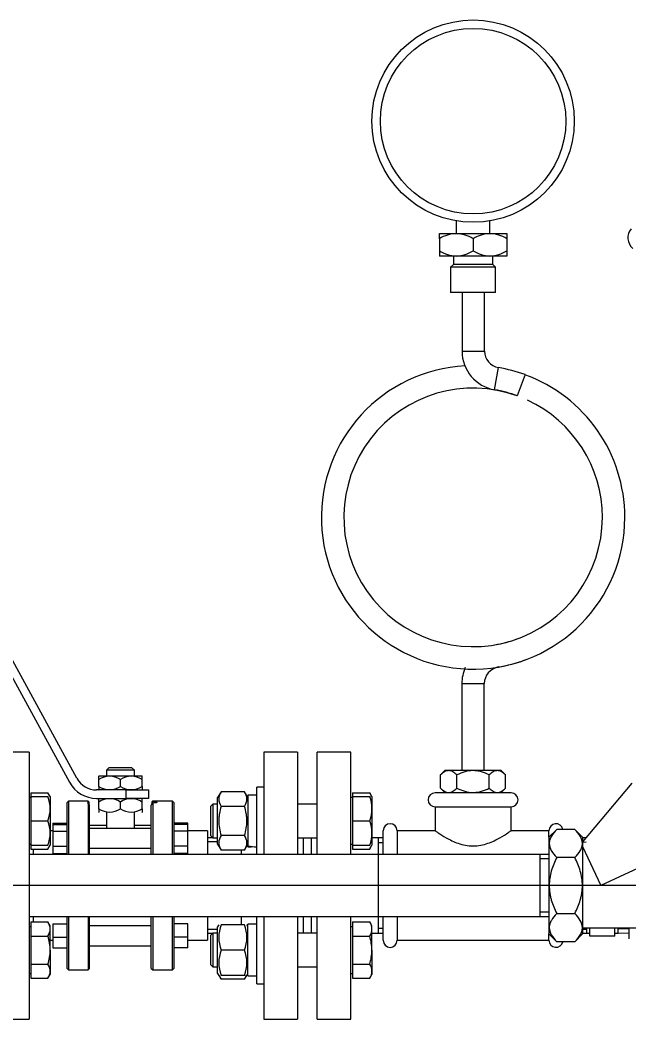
# Model space of a CAD drawing. Extents: x -681219 to -550379, y -242630 to -158199.
# Drawn here: x -634709 to -634304, y -178479 to -177814 of the extents above; entities that cross this region are included whole.
import ezdxf
from ezdxf.lldxf.tags import DXFTag

# ---------------------------------------------------------------- set-up
doc = ezdxf.new("R2010")
doc.units = 0
doc.header["$LTSCALE"] = 1000
for name, color, linetype in [('$TD_AUDIT_GENERATED_(5AA)', 7, 'CONTINUOUS'), ('$TD_AUDIT_GENERATED_(72D)', 7, 'CONTINUOUS'), ('12_GB93', 7, 'CONTINUOUS'), ('12_GB97.1', 7, 'CONTINUOUS'), ('2702调节阀DN15(1657', 7, 'CONTINUOUS'), ('Default', 7, 'CONTINUOUS'), ('DN15-PN1.6_GB911', 7, 'CONTINUOUS'), ('DN25_GB3289.10_A', 7, 'CONTINUOUS'), ('DN25×15_GB3289.1', 7, 'CONTINUOUS'), ('M12_GB6170', 7, 'CONTINUOUS'), ('M12×50_GB5782', 7, 'CONTINUOUS'), ('Y(YZ.Z)-100压力表1.', 7, 'CONTINUOUS'), ('不锈钢外丝D25', 7, 'CONTINUOUS'), ('环形虹吸管G0.5（铜）', 7, 'CONTINUOUS'), ('球阀DN15法兰不锈钢', 7, 'CONTINUOUS')]:
    doc.layers.add(name, color=color, linetype=linetype)
tags = doc.linetypes.add('CENTER2', pattern=[28.575, 19.05, -3.175, 3.175, -3.175]).pattern_tags.tags
tags[10:11] = [DXFTag(74, 4), DXFTag(75, 0), DXFTag(340, '0'), DXFTag(46, 0.0), DXFTag(50, 0.0), DXFTag(44, 0.0), DXFTag(45, 0.0)]
tags[8:9] = [DXFTag(74, 4), DXFTag(75, 0), DXFTag(340, '0'), DXFTag(46, 0.0), DXFTag(50, 0.0), DXFTag(44, 0.0), DXFTag(45, 0.0)]
tags[6:7] = [DXFTag(74, 4), DXFTag(75, 0), DXFTag(340, '0'), DXFTag(46, 0.0), DXFTag(50, 0.0), DXFTag(44, 0.0), DXFTag(45, 0.0)]
tags[4:5] = [DXFTag(74, 4), DXFTag(75, 0), DXFTag(340, '0'), DXFTag(46, 0.0), DXFTag(50, 0.0), DXFTag(44, 0.0), DXFTag(45, 0.0)]

# ---------------------------------------------------------------- blocks, each defined once
blk = doc.blocks.new('SEANNOT_GROUP57')
at = {"layer": 'Default', "color": 7, "linetype": 'CENTER2'}
blk.add_line((634.561, 521.491), (277.05, 521.491), dxfattribs=at)

msp = doc.modelspace()

# ---------------------------------------------------------------- linework, layer by layer
at = {"layer": '$TD_AUDIT_GENERATED_(5AA)', "color": 7, "linetype": 'Continuous'}
for p, q in [((-634580.7052, -178358.7512), (-634584.1111, -178358.7512)), ((-634467.2148, -178358.7512), (-634474.6961, -178358.7512)), ((-634470.5814, -178358.7512), (-634470.5814, -178422.3427)), ((-634467.2148, -178362.0243), (-634470.5814, -178362.0243)), ((-634467.2148, -178419.0696), (-634470.5814, -178419.0696)), ((-634584.1111, -178422.3427), (-634580.7052, -178422.3427)), ((-634474.6961, -178422.3427), (-634467.2148, -178422.3427))]:
    msp.add_line(p, q, dxfattribs=at)
at = {"layer": '$TD_AUDIT_GENERATED_(72D)', "color": 7, "linetype": 'Continuous'}
for p, q in [((-634362.8498, -178369.9732), (-634702.8777, -178369.9732)), ((-634356.8647, -178369.9732), (-634362.8498, -178369.9732)), ((-634362.8498, -178369.9732), (-634362.8498, -178411.1207)), ((-634356.8647, -178372.8414), (-634362.8498, -178372.8414)), ((-634702.8777, -178411.1207), (-634362.8498, -178411.1207)), ((-634356.8647, -178408.2525), (-634362.8498, -178408.2525)), ((-634362.8498, -178411.1207), (-634356.8647, -178411.1207))]:
    msp.add_line(p, q, dxfattribs=at)
at = {"layer": '12_GB93', "color": 7, "linetype": 'Continuous'}
for p, q in [((-634557.1781, -178330.3576), (-634557.1781, -178364.0448)), ((-634551.3801, -178330.3576), (-634557.1781, -178330.3576)), ((-634557.1781, -178364.7509), (-634557.1781, -178364.0448)), ((-634557.1781, -178364.7718), (-634556.329, -178364.7718)), ((-634557.1781, -178450.7363), (-634557.1781, -178416.3221)), ((-634551.3801, -178416.3221), (-634557.1781, -178416.3221)), ((-634557.1781, -178450.7363), (-634551.3801, -178450.7363))]:
    msp.add_line(p, q, dxfattribs=at)
for centre, start, end in [((-634552.2292, -178347.5647), 253.285053, 272.8284743), ((-634556.329, -178347.5647), 267.1715257, 276.8420175)]:
    msp.add_arc(centre, 17.2071, start, end, dxfattribs=at)
at = {"layer": '12_GB97.1', "color": 7, "linetype": 'Continuous'}
for p, q in [((-634551.3801, -178369.9732), (-634551.3801, -178325.1206)), ((-634546.7042, -178325.1206), (-634551.3801, -178325.1206)), ((-634551.3801, -178455.9733), (-634551.3801, -178411.1207)), ((-634551.3801, -178455.9733), (-634546.7042, -178455.9733))]:
    msp.add_line(p, q, dxfattribs=at)
at = {"layer": '2702调节阀DN15(1657', "color": 7, "linetype": 'Continuous'}
for p, q in [((-634301.6767, -178322.3667), (-634334.4206, -178361.3894)), ((-634351.672, -178353.1844), (-634356.8647, -178358.3771)), ((-634339.6132, -178353.1844), (-634351.672, -178353.1844)), ((-634334.4206, -178358.3771), (-634339.6132, -178353.1844)), ((-634356.8647, -178358.3771), (-634356.8647, -178422.7168)), ((-634334.4206, -178358.3771), (-634334.4206, -178422.7168)), ((-634334.4206, -178364.4757), (-634322.2634, -178390.547)), ((-634262.099, -178362.4918), (-634322.2634, -178390.547)), ((-634339.6132, -178371.8657), (-634351.672, -178371.8657)), ((-634351.672, -178409.2282), (-634339.6132, -178409.2282)), ((-634334.4206, -178418.6021), (-634257.7366, -178418.6021)), ((-634356.8647, -178422.7168), (-634351.672, -178427.9095)), ((-634339.6132, -178427.9095), (-634334.4206, -178422.7168)), ((-634339.6132, -178427.9095), (-634351.672, -178427.9095))]:
    msp.add_line(p, q, dxfattribs=at)
msp.add_arc((-634294.9743, -177959.3917), 9.3517, 140, 230, dxfattribs=at)
for points, knots in [([(-634351.672, -178353.1844), (-634353.1312, -178354.6436), (-634354.3721, -178356.1358), (-634355.7021, -178358.4546), (-634356.0559, -178359.241), (-634356.4211, -178360.4457), (-634356.5153, -178360.8514), (-634356.643, -178361.6721), (-634356.6758, -178362.0823), (-634356.6846, -178364.1208), (-634356.1909, -178365.724), (-634354.3992, -178368.8856), (-634353.1403, -178370.3974), (-634351.672, -178371.8657)], [0, 0, 0, 0, 0.25, 0.25, 0.375, 0.375, 0.4375, 0.4375, 0.5, 0.5, 0.75, 0.75, 1, 1, 1, 1]), ([(-634339.6132, -178371.8657), (-634338.1536, -178370.406), (-634336.9125, -178368.9135), (-634335.5827, -178366.5945), (-634335.2289, -178365.8081), (-634334.8639, -178364.6034), (-634334.7698, -178364.1977), (-634334.6421, -178363.3772), (-634334.6094, -178362.967), (-634334.6008, -178360.9284), (-634335.0947, -178359.3254), (-634336.8864, -178356.164), (-634338.1452, -178354.6524), (-634339.6132, -178353.1844)], [0, 0, 0, 0, 0.25, 0.25, 0.375, 0.375, 0.4375, 0.4375, 0.5, 0.5, 0.75, 0.75, 1, 1, 1, 1]), ([(-634351.672, -178371.8657), (-634352.3955, -178373.3128), (-634353.0716, -178374.7896), (-634354.2941, -178377.8245), (-634354.8336, -178379.3675), (-634355.7237, -178382.4918), (-634356.0756, -178384.0766), (-634356.5543, -178387.3008), (-634356.6791, -178388.9497), (-634356.6762, -178392.2014), (-634356.5516, -178393.8154), (-634356.1937, -178396.2197), (-634356.046, -178397.0184), (-634355.6971, -178398.6106), (-634355.4951, -178399.4066), (-634354.3713, -178403.34), (-634353.1216, -178406.329), (-634351.672, -178409.2282)], [0, 0, 0, 0, 0.125, 0.125, 0.25, 0.25, 0.375, 0.375, 0.5, 0.5, 0.625, 0.625, 0.6875, 0.6875, 0.75, 0.75, 1, 1, 1, 1]), ([(-634339.6132, -178409.2282), (-634338.1637, -178406.329), (-634336.9139, -178403.34), (-634335.7902, -178399.4066), (-634335.5882, -178398.6106), (-634335.2393, -178397.0184), (-634335.0916, -178396.2197), (-634334.7336, -178393.8154), (-634334.6091, -178392.2014), (-634334.6062, -178388.9497), (-634334.7309, -178387.3008), (-634335.2097, -178384.0766), (-634335.5615, -178382.4918), (-634336.4517, -178379.3675), (-634336.9912, -178377.8245), (-634338.2137, -178374.7896), (-634338.8897, -178373.3128), (-634339.6132, -178371.8657)], [0, 0, 0, 0, 0.25, 0.25, 0.3125, 0.3125, 0.375, 0.375, 0.5, 0.5, 0.625, 0.625, 0.75, 0.75, 0.875, 0.875, 1, 1, 1, 1]), ([(-634351.672, -178409.2282), (-634353.1317, -178410.6879), (-634354.3727, -178412.1804), (-634355.7026, -178414.4994), (-634356.0563, -178415.2858), (-634356.4214, -178416.4905), (-634356.5154, -178416.8962), (-634356.6431, -178417.7167), (-634356.6758, -178418.127), (-634356.6845, -178420.1655), (-634356.1905, -178421.7685), (-634354.3989, -178424.9299), (-634353.14, -178426.4415), (-634351.672, -178427.9095)], [0, 0, 0, 0, 0.25, 0.25, 0.375, 0.375, 0.4375, 0.4375, 0.5, 0.5, 0.75, 0.75, 1, 1, 1, 1]), ([(-634339.6132, -178427.9095), (-634338.154, -178426.4503), (-634336.9132, -178424.9581), (-634335.5832, -178422.6394), (-634335.2293, -178421.8529), (-634334.8641, -178420.6482), (-634334.77, -178420.2425), (-634334.6422, -178419.4218), (-634334.6095, -178419.0116), (-634334.6006, -178416.9731), (-634335.0944, -178415.3699), (-634336.886, -178412.2083), (-634338.1449, -178410.6965), (-634339.6132, -178409.2282)], [0, 0, 0, 0, 0.25, 0.25, 0.375, 0.375, 0.4375, 0.4375, 0.5, 0.5, 0.75, 0.75, 1, 1, 1, 1])]:
    msp.add_open_spline(points, degree=3, knots=knots, dxfattribs=at)
at = {"layer": 'DN15-PN1.6_GB911', "color": 7, "linetype": 'Continuous'}
for p, q in [((-634702.8777, -178301.7058), (-634725.3218, -178301.7058)), ((-634702.8777, -178301.7058), (-634702.8777, -178479.3881)), ((-634511.1678, -178369.9732), (-634511.1678, -178301.7058)), ((-634488.7237, -178301.7058), (-634511.1678, -178301.7058)), ((-634488.7237, -178369.9732), (-634488.7237, -178301.7058)), ((-634514.9084, -178369.9732), (-634514.9084, -178358.7512)), ((-634514.9084, -178422.3427), (-634514.9084, -178411.1207)), ((-634511.1678, -178479.3881), (-634511.1678, -178411.1207)), ((-634488.7237, -178479.3881), (-634488.7237, -178411.1207)), ((-634725.3218, -178479.3881), (-634702.8777, -178479.3881)), ((-634511.1678, -178479.3881), (-634488.7237, -178479.3881))]:
    msp.add_line(p, q, dxfattribs=at)
at = {"layer": 'DN25_GB3289.10_A', "color": 7, "linetype": 'Continuous'}
msp.add_line((-634303.56, -178426.0834), (-634303.56, -178418.6021), dxfattribs=at)
at = {"layer": 'DN25×15_GB3289.1', "color": 7, "linetype": 'Continuous'}
for p, q in [((-634382.1143, -178328.8257), (-634432.6135, -178328.8257)), ((-634432.6135, -178338.1774), (-634382.1143, -178338.1774)), ((-634432.6135, -178338.1774), (-634432.6135, -178354.265)), ((-634382.1143, -178354.0753), (-634382.1143, -178338.1774)), ((-634467.2148, -178369.9732), (-634467.2148, -178354.0753)), ((-634457.8631, -178354.0753), (-634457.8631, -178369.9732)), ((-634432.3387, -178354.0753), (-634457.8631, -178354.0753)), ((-634356.8647, -178354.0753), (-634382.1143, -178354.0753)), ((-634356.8647, -178358.3771), (-634356.8647, -178354.0753)), ((-634467.2148, -178427.0186), (-634467.2148, -178411.1207)), ((-634457.8631, -178411.1207), (-634457.8631, -178427.0186)), ((-634457.8631, -178427.0186), (-634356.8647, -178427.0186)), ((-634356.8647, -178427.0186), (-634356.8647, -178422.7168))]:
    msp.add_line(p, q, dxfattribs=at)
for centre, start, end in [((-634432.6135, -178333.5016), 90, 270), ((-634382.1143, -178333.5016), 270, 90), ((-634462.5389, -178354.0753), 0, 180), ((-634352.1888, -178354.0753), 10.9835833, 180), ((-634462.5389, -178427.0186), 180, 0), ((-634352.1888, -178427.0186), 180, 349.0164167)]:
    msp.add_arc(centre, 4.6759, start, end, dxfattribs=at)
msp.add_open_spline([(-634432.6135, -178354.0753), (-634432.6135, -178354.0753), (-634432.4414, -178354.195), (-634431.7623, -178354.6602), (-634431.2604, -178355.002), (-634429.3026, -178356.298), (-634427.4311, -178357.5043), (-634422.902, -178360.0419), (-634420.2232, -178361.3903), (-634414.223, -178363.4953), (-634410.8371, -178364.2275), (-634403.9118, -178364.2303), (-634400.5092, -178363.4963), (-634394.5121, -178361.3935), (-634391.8277, -178360.0428), (-634387.3056, -178357.5097), (-634385.4439, -178356.3099), (-634383.4948, -178355.0205), (-634382.9768, -178354.6679), (-634382.2918, -178354.1989), (-634382.1143, -178354.0753), (-634382.1143, -178354.0753)], degree=3, knots=[0.500351543, 0.500351543, 0.500351543, 0.500351543, 0.53125, 0.53125, 0.5625, 0.5625, 0.625, 0.625, 0.6875, 0.6875, 0.75, 0.75, 0.8125, 0.8125, 0.875, 0.875, 0.9375, 0.9375, 0.96875, 0.96875, 1, 1, 1, 1], dxfattribs=at)
at = {"layer": 'M12_GB6170', "color": 7, "linetype": 'Continuous'}
for p, q in [((-634575.1181, -178328.127), (-634577.3778, -178332.0409)), ((-634577.3778, -178363.0885), (-634577.3778, -178332.0409)), ((-634559.4379, -178328.127), (-634575.1181, -178328.127)), ((-634557.1781, -178332.0409), (-634559.4379, -178328.127)), ((-634559.4377, -178337.8458), (-634575.1183, -178337.8458)), ((-634559.4377, -178357.2836), (-634575.1183, -178357.2836)), ((-634577.3778, -178363.0885), (-634575.1181, -178367.0024)), ((-634559.4379, -178367.0024), (-634575.1181, -178367.0024)), ((-634559.4379, -178367.0024), (-634557.1781, -178363.0885)), ((-634576.6219, -178416.6961), (-634577.3778, -178418.0054)), ((-634577.3778, -178449.053), (-634577.3778, -178418.0054)), ((-634559.4377, -178416.6961), (-634575.1183, -178416.6961)), ((-634557.1781, -178418.0054), (-634557.9341, -178416.6961)), ((-634559.4379, -178433.5292), (-634575.1181, -178433.5292)), ((-634577.3778, -178449.053), (-634576.6219, -178450.3623)), ((-634576.6219, -178450.3623), (-634575.1181, -178452.9669)), ((-634559.4377, -178450.3623), (-634575.1183, -178450.3623)), ((-634559.4379, -178452.9669), (-634575.1181, -178452.9669)), ((-634559.4379, -178452.9669), (-634557.9341, -178450.3623)), ((-634557.9341, -178450.3623), (-634557.1781, -178449.053))]:
    msp.add_line(p, q, dxfattribs=at)
for centre, radius, start, end in [((-634567.9026, -178332.9866), 8.6994, 146.0398026, 213.9572863), ((-634566.6534, -178332.9866), 8.6994, 326.0428623, 33.9600488), ((-634567.9026, -178362.1428), 8.6994, 146.0428623, 213.9600488), ((-634566.6534, -178362.1428), 8.6994, 326.0398026, 33.9572863), ((-634552.0999, -178425.1123), 24.5088, 159.9161491, 200.0855317), ((-634582.456, -178425.1123), 24.5087, 339.9144081, 20.0839111), ((-634552.1, -178441.9461), 24.5087, 159.9144081, 200.0839111), ((-634582.4561, -178441.9461), 24.5088, 339.9161491, 20.0855317), ((-634567.9026, -178448.1073), 8.6994, 198.3903207, 213.9600488), ((-634566.6534, -178448.1073), 8.6994, 326.0398026, 347.749401)]:
    msp.add_arc(centre, radius, start, end, dxfattribs=at)
for points, knots in [([(-634575.1183, -178337.8458), (-634575.5718, -178339.4168), (-634575.9496, -178341.0085), (-634576.3449, -178343.443), (-634576.4481, -178344.2643), (-634576.5869, -178345.9169), (-634576.6218, -178346.7407), (-634576.6221, -178349.2044), (-634576.481, -178350.8366), (-634575.9576, -178354.0833), (-634575.5747, -178355.7028), (-634575.1183, -178357.2836)], [0, 0, 0, 0, 0.25, 0.25, 0.375, 0.375, 0.5, 0.5, 0.75, 0.75, 1, 1, 1, 1]), ([(-634559.4377, -178357.2836), (-634558.9813, -178355.7028), (-634558.5984, -178354.0833), (-634558.075, -178350.8366), (-634557.9339, -178349.2044), (-634557.9341, -178346.7407), (-634557.9691, -178345.9169), (-634558.1079, -178344.2643), (-634558.2111, -178343.443), (-634558.6064, -178341.0085), (-634558.9841, -178339.4168), (-634559.4377, -178337.8458)], [0, 0, 0, 0, 0.25, 0.25, 0.5, 0.5, 0.625, 0.625, 0.75, 0.75, 1, 1, 1, 1])]:
    msp.add_open_spline(points, degree=3, knots=knots, dxfattribs=at)
at = {"layer": 'M12×50_GB5782', "color": 7, "linetype": 'Continuous'}
for p, q in [((-634701.7555, -178332.0409), (-634702.8777, -178332.0409)), ((-634701.7555, -178328.8332), (-634690.2993, -178328.8332)), ((-634701.7555, -178328.8332), (-634701.7555, -178331.3433)), ((-634701.7555, -178331.3433), (-634690.2991, -178331.3433)), ((-634701.7555, -178331.3433), (-634701.7555, -178347.5647)), ((-634688.8501, -178331.3433), (-634690.2993, -178328.8332)), ((-634688.8501, -178331.3433), (-634688.8501, -178363.7862)), ((-634487.6015, -178332.0409), (-634488.7237, -178332.0409)), ((-634487.6015, -178328.8332), (-634476.1453, -178328.8332)), ((-634487.6015, -178328.8332), (-634487.6015, -178331.3433)), ((-634487.6015, -178331.3433), (-634476.1451, -178331.3433)), ((-634487.6015, -178331.3433), (-634487.6015, -178347.5647)), ((-634474.6961, -178331.3433), (-634476.1453, -178328.8332)), ((-634474.6961, -178331.3433), (-634474.6961, -178363.7862)), ((-634580.6696, -178336.3427), (-634582.2407, -178337.9138)), ((-634582.2407, -178337.9138), (-634582.2407, -178357.2157)), ((-634580.6696, -178336.3427), (-634580.6696, -178358.7868)), ((-634577.3778, -178336.3427), (-634580.6696, -178336.3427)), ((-634511.1678, -178336.3427), (-634524.2602, -178336.3427)), ((-634701.7555, -178347.5647), (-634690.2993, -178347.5647)), ((-634701.7555, -178347.5647), (-634701.7555, -178363.7862)), ((-634487.6015, -178347.5647), (-634476.1453, -178347.5647)), ((-634487.6015, -178347.5647), (-634487.6015, -178363.7862)), ((-634582.2407, -178357.2157), (-634580.6696, -178358.7868)), ((-634580.6696, -178358.7868), (-634577.3778, -178358.7868)), ((-634524.2602, -178358.7868), (-634511.1678, -178358.7868)), ((-634702.8777, -178363.0885), (-634701.7555, -178363.0885)), ((-634701.7555, -178363.7862), (-634701.7555, -178366.2962)), ((-634701.7555, -178363.7862), (-634690.2991, -178363.7862)), ((-634701.7555, -178366.2962), (-634690.2993, -178366.2962)), ((-634690.2993, -178366.2962), (-634688.8501, -178363.7862)), ((-634488.7237, -178363.0885), (-634487.6015, -178363.0885)), ((-634487.6015, -178363.7862), (-634476.1451, -178363.7862)), ((-634487.6015, -178363.7862), (-634487.6015, -178366.2962)), ((-634487.6015, -178366.2962), (-634476.1453, -178366.2962)), ((-634476.1453, -178366.2962), (-634474.6961, -178363.7862)), ((-634701.7555, -178418.0054), (-634702.8777, -178418.0054)), ((-634701.7555, -178414.7977), (-634690.2993, -178414.7977)), ((-634701.7555, -178414.7977), (-634701.7555, -178424.1635)), ((-634688.8501, -178417.3077), (-634690.2993, -178414.7977)), ((-634688.8501, -178433.5292), (-634688.8501, -178417.3077)), ((-634487.6015, -178418.0054), (-634488.7237, -178418.0054)), ((-634487.6015, -178414.7977), (-634476.1453, -178414.7977)), ((-634487.6015, -178414.7977), (-634487.6015, -178424.1635)), ((-634474.6961, -178417.3077), (-634476.1453, -178414.7977)), ((-634474.6961, -178433.5292), (-634474.6961, -178417.3077)), ((-634701.7555, -178424.1635), (-634690.2991, -178424.1635)), ((-634701.7555, -178424.1635), (-634701.7555, -178442.8949)), ((-634580.6696, -178422.3071), (-634582.2407, -178423.8782)), ((-634582.2407, -178423.8782), (-634582.2407, -178443.1802)), ((-634580.6696, -178422.3071), (-634580.6696, -178444.7512)), ((-634577.3778, -178422.3071), (-634580.6696, -178422.3071)), ((-634511.1678, -178422.3071), (-634524.2602, -178422.3071)), ((-634487.6015, -178424.1635), (-634476.1451, -178424.1635)), ((-634487.6015, -178424.1635), (-634487.6015, -178442.8949)), ((-634688.8501, -178433.5292), (-634688.8501, -178449.7506)), ((-634474.6961, -178433.5292), (-634474.6961, -178449.7506)), ((-634701.7555, -178442.8949), (-634690.2991, -178442.8949)), ((-634701.7555, -178442.8949), (-634701.7555, -178452.2607)), ((-634582.2407, -178443.1802), (-634580.6696, -178444.7512)), ((-634580.6696, -178444.7512), (-634577.3778, -178444.7512)), ((-634524.2602, -178444.7512), (-634511.1678, -178444.7512)), ((-634487.6015, -178442.8949), (-634476.1451, -178442.8949)), ((-634487.6015, -178442.8949), (-634487.6015, -178452.2607)), ((-634702.8777, -178449.053), (-634701.7555, -178449.053)), ((-634701.7555, -178452.2607), (-634690.2993, -178452.2607)), ((-634690.2993, -178452.2607), (-634688.8501, -178449.7506)), ((-634488.7237, -178449.053), (-634487.6015, -178449.053)), ((-634487.6015, -178452.2607), (-634476.1453, -178452.2607)), ((-634476.1453, -178452.2607), (-634474.6961, -178449.7506))]:
    msp.add_line(p, q, dxfattribs=at)
for centre, radius, start, end in [((-634697.2527, -178333.5163), 8.3833, 15.2184717, 33.9600488), ((-634712.4811, -178339.4537), 23.6182, 339.9144082, 20.0839111), ((-634483.0987, -178333.5163), 8.3833, 15.2184717, 33.9600488), ((-634498.3271, -178339.4537), 23.6182, 339.9144082, 20.0839111), ((-634712.4812, -178355.6758), 23.6183, 339.9161491, 20.0855316), ((-634498.3272, -178355.6758), 23.6183, 339.9161491, 20.0855316), ((-634697.2526, -178361.6131), 8.3833, 326.0398026, 344.7226159), ((-634483.0986, -178361.6131), 8.3833, 326.0398026, 344.7226159), ((-634697.2527, -178419.4808), 8.3833, 326.0428623, 33.9600488), ((-634483.0987, -178419.4808), 8.3833, 326.0428623, 33.9600488), ((-634697.2526, -178447.5776), 8.3833, 326.0398026, 33.9572862), ((-634483.0986, -178447.5776), 8.3833, 326.0398026, 33.9572862)]:
    msp.add_arc(centre, radius, start, end, dxfattribs=at)
for points in [[(-634688.8501, -178433.5292), (-634688.8501, -178431.9465), (-634688.9862, -178430.3741), (-634689.4905, -178427.2468), (-634689.8593, -178425.6867), (-634690.2991, -178424.1635)], [(-634474.6961, -178433.5292), (-634474.6961, -178431.9465), (-634474.8322, -178430.3741), (-634475.3365, -178427.2468), (-634475.7053, -178425.6867), (-634476.1451, -178424.1635)], [(-634690.2991, -178442.8949), (-634689.8619, -178441.3805), (-634689.4978, -178439.8463), (-634688.9899, -178436.7179), (-634688.8501, -178435.1128), (-634688.8501, -178433.5292)], [(-634476.1451, -178442.8949), (-634475.7079, -178441.3805), (-634475.3438, -178439.8463), (-634474.8359, -178436.7179), (-634474.6961, -178435.1128), (-634474.6961, -178433.5292)]]:
    msp.add_open_spline(points, degree=3, knots=[0, 0, 0, 0, 0.5, 0.5, 1, 1, 1, 1], dxfattribs=at)
at = {"layer": 'Y(YZ.Z)-100压力表1.', "color": 7, "linetype": 'Continuous'}
for p, q in [((-634418.5674, -177948.2048), (-634418.5674, -177956.6279)), ((-634396.1233, -177956.6279), (-634396.1233, -177948.2048)), ((-634429.7894, -177956.6279), (-634418.5674, -177956.6279)), ((-634429.7894, -177960.1), (-634429.7894, -177956.6279)), ((-634429.7894, -177960.1), (-634429.7894, -177968.1185)), ((-634418.5674, -177956.6279), (-634396.1233, -177956.6279)), ((-634407.3454, -177960.1), (-634407.3454, -177968.1185)), ((-634396.1233, -177956.6279), (-634384.9013, -177956.6279)), ((-634384.9013, -177956.6279), (-634384.9013, -177960.1)), ((-634384.9013, -177960.1), (-634384.9013, -177968.1185)), ((-634429.7894, -177968.1185), (-634429.7894, -177971.5907)), ((-634384.9013, -177968.1185), (-634384.9013, -177971.5907)), ((-634418.5674, -177971.5907), (-634429.7894, -177971.5907)), ((-634420.4377, -177971.5907), (-634420.4377, -177977.2017)), ((-634396.1233, -177971.5907), (-634418.5674, -177971.5907)), ((-634384.9013, -177971.5907), (-634396.1233, -177971.5907)), ((-634394.253, -177977.2017), (-634394.253, -177971.5907)), ((-634420.4377, -177977.2017), (-634422.3081, -177979.072)), ((-634392.3826, -177979.072), (-634422.3081, -177979.072)), ((-634422.3081, -177979.072), (-634422.3081, -177995.9051)), ((-634394.253, -177977.2017), (-634420.4377, -177977.2017)), ((-634392.3826, -177979.072), (-634394.253, -177977.2017)), ((-634392.3826, -177995.9051), (-634392.3826, -177979.072)), ((-634392.3826, -177995.9051), (-634422.3081, -177995.9051))]:
    msp.add_line(p, q, dxfattribs=at)
for radius in [67.3323, 61.7212]:
    msp.add_circle((-634407.3454, -177881.8143), radius, dxfattribs=at)
for centre, radius, start, end in [((-634417.9445, -177978.5125), 21.8934, 91.6304664, 122.7537811), ((-634419.3349, -177978.9799), 22.3651, 57.5824775, 88.033275), ((-634395.4992, -177978.5162), 21.8972, 91.6332439, 122.7510036), ((-634396.7468, -177978.5144), 21.8953, 57.2476298, 88.3681228), ((-634417.9178, -177949.62), 21.9802, 237.309237, 268.3065156), ((-634419.1928, -177949.6981), 21.9015, 271.6363727, 302.7478747), ((-634395.4997, -177949.7039), 21.8956, 237.2478629, 268.3678896), ((-634396.7449, -177949.7105), 21.889, 271.6272879, 302.7569596)]:
    msp.add_arc(centre, radius, start, end, dxfattribs=at)
at = {"layer": '不锈钢外丝D25', "color": 7, "linetype": 'Continuous'}
for p, q in [((-634332.2178, -178358.7642), (-634334.4206, -178358.833)), ((-634334.3342, -178361.5965), (-634332.1314, -178361.5277)), ((-634334.3342, -178419.4974), (-634331.8021, -178419.5765)), ((-634331.8021, -178418.6021), (-634331.8021, -178422.3427)), ((-634329.7447, -178424.2131), (-634329.7447, -178418.6021)), ((-634312.9117, -178424.2131), (-634312.9117, -178418.6021)), ((-634310.8543, -178422.3427), (-634310.8543, -178418.6021)), ((-634303.6463, -178419.3512), (-634310.8543, -178419.5765)), ((-634334.4206, -178422.2609), (-634331.8021, -178422.3427)), ((-634331.8021, -178422.3427), (-634329.7447, -178422.3427)), ((-634312.9117, -178424.2131), (-634329.7447, -178424.2131)), ((-634312.9117, -178422.3427), (-634310.8543, -178422.3427)), ((-634310.8543, -178422.3427), (-634303.56, -178422.1148))]:
    msp.add_line(p, q, dxfattribs=at)
at = {"layer": '环形虹吸管G0.5（铜）', "color": 7, "linetype": 'Continuous'}
for p, q in [((-634414.7235, -177995.9051), (-634414.7235, -178034.8815)), ((-634399.7608, -178034.8815), (-634399.7608, -177995.9051)), ((-634414.7235, -178034.8815), (-634399.7608, -178034.8815)), ((-634392.9889, -178060.5983), (-634390.4951, -178045.8448)), ((-634374.0361, -178054.0158), (-634377.9194, -178064.6853)), ((-634372.7666, -178050.5279), (-634374.0361, -178054.0158)), ((-634414.8452, -178256.1832), (-634399.8825, -178256.1832)), ((-634414.8452, -178256.1832), (-634414.8452, -178313.863)), ((-634399.8825, -178313.863), (-634399.8825, -178256.1832)), ((-634425.8802, -178313.863), (-634428.9607, -178316.9434)), ((-634425.8802, -178313.863), (-634388.8475, -178313.863)), ((-634385.767, -178316.9434), (-634388.8475, -178313.863)), ((-634428.9607, -178325.7453), (-634428.9607, -178316.9434)), ((-634418.1623, -178325.7453), (-634418.1623, -178316.9434)), ((-634396.5654, -178325.7453), (-634396.5654, -178316.9434)), ((-634385.767, -178325.7453), (-634385.767, -178316.9434)), ((-634428.9607, -178325.7453), (-634425.8802, -178328.8257)), ((-634388.8475, -178328.8257), (-634385.767, -178325.7453))]:
    msp.add_line(p, q, dxfattribs=at)
for centre, radius, start, end in [((-634388.6419, -178034.8815), 26.0816, 180, 260.4059318), ((-634388.6419, -178034.8815), 11.1189, 180, 260.4059318), ((-634407.3454, -178145.5323), 100.9984, 92.9396502, 0), ((-634407.3454, -178145.5323), 101.1016, 70, 80.4059318), ((-634407.3454, -178145.5323), 100.9984, 0, 70), ((-634407.3454, -178145.5323), 86.0357, 70, 0), ((-634407.3454, -178145.5323), 86.1388, 70, 80.4059318), ((-634407.3454, -178145.5323), 86.0357, 0, 65.0422303), ((-634407.3454, -178145.5323), 86.0172, 279.5940682, 290), ((-634407.3454, -178145.5323), 100.9799, 279.5940682, 290), ((-634388.6419, -178256.1832), 26.2033, 156.0370987, 180), ((-634388.6419, -178256.1832), 11.2406, 99.5940682, 180)]:
    msp.add_arc(centre, radius, start, end, dxfattribs=at)
for points, knots in [([(-634418.1623, -178316.9434), (-634419.0031, -178316.1027), (-634419.8673, -178315.3816), (-634421.2237, -178314.6061), (-634421.6898, -178314.3986), (-634422.6226, -178314.1214), (-634423.09, -178314.0503), (-634424.0267, -178314.0497), (-634424.4962, -178314.1202), (-634425.4368, -178314.3997), (-634425.8961, -178314.6047), (-634427.2481, -178315.3765), (-634428.1151, -178316.0978), (-634428.9607, -178316.9434)], [0, 0, 0, 0, 0.25, 0.25, 0.375, 0.375, 0.5, 0.5, 0.625, 0.625, 0.75, 0.75, 1, 1, 1, 1]), ([(-634396.5654, -178316.9434), (-634398.2551, -178316.0986), (-634399.9857, -178315.3793), (-634402.6717, -178314.6105), (-634403.5826, -178314.4063), (-634405.4427, -178314.1259), (-634406.4005, -178314.051), (-634409.2328, -178314.0481), (-634411.0885, -178314.3365), (-634414.7478, -178315.3782), (-634416.4834, -178316.104), (-634418.1623, -178316.9434)], [0, 0, 0, 0, 0.25, 0.25, 0.375, 0.375, 0.5, 0.5, 0.75, 0.75, 1, 1, 1, 1]), ([(-634385.767, -178316.9434), (-634386.6079, -178316.1026), (-634387.4722, -178315.3815), (-634388.8287, -178314.606), (-634389.2948, -178314.3985), (-634390.2277, -178314.1213), (-634390.6951, -178314.0503), (-634391.6319, -178314.0498), (-634392.1015, -178314.1203), (-634393.0421, -178314.3999), (-634393.5015, -178314.605), (-634394.8533, -178315.3768), (-634395.7198, -178316.0978), (-634396.5654, -178316.9434)], [0, 0, 0, 0, 0.25, 0.25, 0.375, 0.375, 0.5, 0.5, 0.625, 0.625, 0.75, 0.75, 1, 1, 1, 1]), ([(-634428.9607, -178325.7453), (-634428.1199, -178326.586), (-634427.2557, -178327.3071), (-634425.8993, -178328.0826), (-634425.4332, -178328.2901), (-634424.5004, -178328.5673), (-634424.033, -178328.6384), (-634423.0963, -178328.639), (-634422.6268, -178328.5685), (-634421.6862, -178328.289), (-634421.2268, -178328.084), (-634419.8749, -178327.3122), (-634419.0079, -178326.5909), (-634418.1623, -178325.7453)], [0, 0, 0, 0, 0.25, 0.25, 0.375, 0.375, 0.5, 0.5, 0.625, 0.625, 0.75, 0.75, 1, 1, 1, 1]), ([(-634418.1623, -178325.7453), (-634416.4834, -178326.5847), (-634414.7478, -178327.3105), (-634411.0885, -178328.3522), (-634409.2328, -178328.6406), (-634406.4005, -178328.6377), (-634405.4427, -178328.5628), (-634403.5826, -178328.2824), (-634402.6717, -178328.0782), (-634399.9857, -178327.3094), (-634398.2551, -178326.5901), (-634396.5654, -178325.7453)], [0, 0, 0, 0, 0.25, 0.25, 0.5, 0.5, 0.625, 0.625, 0.75, 0.75, 1, 1, 1, 1]), ([(-634396.5654, -178325.7453), (-634395.7212, -178326.5895), (-634394.8579, -178327.3072), (-634393.5166, -178328.0761), (-634393.0617, -178328.2805), (-634392.1326, -178328.5615), (-634391.6541, -178328.637), (-634390.2393, -178328.6419), (-634389.3122, -178328.3554), (-634387.4838, -178327.3174), (-634386.6122, -178326.5904), (-634385.767, -178325.7453)], [0, 0, 0, 0, 0.25, 0.25, 0.375, 0.375, 0.5, 0.5, 0.75, 0.75, 1, 1, 1, 1])]:
    msp.add_open_spline(points, degree=3, knots=knots, dxfattribs=at)
at = {"layer": '球阀DN15法兰不锈钢', "color": 7, "linetype": 'Continuous'}
for p, q in [((-634719.94, -178241.2386), (-634675.9943, -178321.8411)), ((-634671.0679, -178319.1551), (-634715.0136, -178238.5526)), ((-634546.7042, -178301.7058), (-634546.7042, -178369.9732)), ((-634524.2602, -178301.7058), (-634546.7042, -178301.7058)), ((-634524.2602, -178301.7058), (-634524.2602, -178369.9732)), ((-634649.573, -178311.9926), (-634651.4433, -178313.863)), ((-634632.7399, -178313.863), (-634651.4433, -178313.863)), ((-634651.4433, -178313.863), (-634651.4433, -178317.6037)), ((-634649.573, -178311.9926), (-634634.6102, -178311.9926)), ((-634632.7399, -178313.863), (-634634.6102, -178311.9926)), ((-634632.7399, -178317.6037), (-634632.7399, -178313.863)), ((-634656.3062, -178317.6037), (-634656.4932, -178317.7907)), ((-634656.4932, -178320.0186), (-634656.4932, -178317.7907)), ((-634656.4932, -178324.5404), (-634656.4932, -178320.0186)), ((-634656.3062, -178317.6037), (-634627.877, -178317.6037)), ((-634642.0916, -178324.5404), (-634642.0916, -178320.0186)), ((-634627.69, -178317.7907), (-634627.877, -178317.6037)), ((-634627.69, -178320.0186), (-634627.69, -178317.7907)), ((-634627.69, -178324.5404), (-634627.69, -178320.0186)), ((-634638.3509, -178326.9554), (-634657.9309, -178326.9554)), ((-634656.4932, -178324.5404), (-634656.4932, -178326.7683)), ((-634656.4932, -178326.7683), (-634656.3062, -178326.9554)), ((-634638.3509, -178332.5664), (-634638.3509, -178326.9554)), ((-634638.3509, -178326.9554), (-634623.3882, -178326.9554)), ((-634627.877, -178326.9554), (-634627.69, -178326.7683)), ((-634627.69, -178324.5404), (-634627.69, -178326.7683)), ((-634623.3882, -178326.9554), (-634623.3882, -178332.5664)), ((-634676.6929, -178334.4367), (-634677.6281, -178335.3719)), ((-634676.6929, -178334.4367), (-634676.6929, -178369.9732)), ((-634663.6005, -178334.4367), (-634676.6929, -178334.4367)), ((-634663.6005, -178335.5037), (-634663.6005, -178334.4367)), ((-634663.1026, -178334.9346), (-634663.6005, -178334.4367)), ((-634657.9309, -178332.5664), (-634638.3509, -178332.5664)), ((-634656.3062, -178332.5664), (-634656.4932, -178332.7534)), ((-634656.4932, -178334.9814), (-634656.4932, -178332.7534)), ((-634623.3882, -178332.5664), (-634638.3509, -178332.5664)), ((-634627.69, -178332.7534), (-634627.877, -178332.5664)), ((-634627.69, -178334.9814), (-634627.69, -178332.7534)), ((-634620.5827, -178334.4367), (-634621.0806, -178334.9346)), ((-634620.5827, -178334.6601), (-634620.5827, -178334.4367)), ((-634607.4903, -178334.4367), (-634620.5827, -178334.4367)), ((-634607.4903, -178369.9732), (-634607.4903, -178334.4367)), ((-634606.5551, -178335.3719), (-634607.4903, -178334.4367)), ((-634677.6281, -178369.9732), (-634677.6281, -178335.3719)), ((-634663.6005, -178335.7009), (-634663.1026, -178336.2738)), ((-634663.6005, -178335.7009), (-634663.6005, -178369.9732)), ((-634663.1026, -178334.9346), (-634663.1026, -178335.8462)), ((-634663.1026, -178335.8462), (-634663.1026, -178336.2738)), ((-634663.1026, -178336.2738), (-634663.1026, -178337.3241)), ((-634662.6654, -178336.9697), (-634663.1026, -178336.5195)), ((-634663.1026, -178337.3241), (-634662.6654, -178337.7812)), ((-634662.6654, -178337.7812), (-634662.6654, -178336.9697)), ((-634662.6654, -178369.9732), (-634662.6654, -178337.7812)), ((-634656.4932, -178339.5031), (-634656.4932, -178334.9814)), ((-634656.4932, -178339.5031), (-634656.4932, -178341.7311)), ((-634642.0916, -178339.5031), (-634642.0916, -178334.9814)), ((-634627.69, -178339.5031), (-634627.69, -178334.9814)), ((-634627.69, -178339.5031), (-634627.69, -178341.7311)), ((-634621.5179, -178336.9697), (-634621.0806, -178336.5195)), ((-634621.5179, -178369.9732), (-634621.5179, -178336.9697)), ((-634621.0806, -178334.9346), (-634621.0806, -178335.1169)), ((-634620.925, -178334.9536), (-634621.0806, -178335.1169)), ((-634621.0806, -178335.1169), (-634621.0806, -178336.2738)), ((-634621.0806, -178336.2738), (-634620.5827, -178335.7009)), ((-634621.0806, -178336.5195), (-634621.0806, -178336.2738)), ((-634620.925, -178336.0948), (-634620.925, -178334.9536)), ((-634620.5827, -178335.7009), (-634620.5827, -178369.9732)), ((-634606.5551, -178335.3719), (-634606.5551, -178369.9732)), ((-634656.4932, -178341.7311), (-634656.3062, -178341.9181)), ((-634651.4433, -178341.9181), (-634651.4433, -178352.6559)), ((-634632.7399, -178352.6559), (-634632.7399, -178341.9181)), ((-634627.877, -178341.9181), (-634627.69, -178341.7311)), ((-634686.9798, -178354.0753), (-634688.8501, -178354.0753)), ((-634686.9798, -178349.138), (-634677.6281, -178349.138)), ((-634686.9798, -178349.138), (-634686.9798, -178349.8807)), ((-634686.9798, -178349.8807), (-634686.9798, -178354.31)), ((-634686.9798, -178349.8807), (-634677.6281, -178349.8807)), ((-634686.9798, -178354.31), (-634686.9798, -178364.434)), ((-634686.9798, -178354.31), (-634677.6281, -178354.31)), ((-634651.4433, -178350.5105), (-634662.6654, -178350.5105)), ((-634621.5179, -178352.6559), (-634662.6654, -178352.6559)), ((-634621.5179, -178350.5105), (-634632.7399, -178350.5105)), ((-634597.2034, -178349.138), (-634606.5551, -178349.138)), ((-634597.2034, -178349.8807), (-634606.5551, -178349.8807)), ((-634597.2034, -178354.31), (-634606.5551, -178354.31)), ((-634597.2034, -178349.8807), (-634597.2034, -178349.138)), ((-634597.2034, -178354.31), (-634597.2034, -178349.8807)), ((-634584.1111, -178354.0753), (-634597.2034, -178354.0753)), ((-634597.2034, -178364.434), (-634597.2034, -178354.31)), ((-634584.1111, -178354.0753), (-634584.1111, -178369.9732)), ((-634520.5195, -178358.7512), (-634520.5195, -178369.9732)), ((-634700.0722, -178366.2962), (-634700.0722, -178369.9732)), ((-634686.9798, -178364.434), (-634686.9798, -178369.1796)), ((-634686.9798, -178364.434), (-634677.6281, -178364.434)), ((-634662.6654, -178365.7771), (-634621.5179, -178365.7771)), ((-634597.2034, -178364.434), (-634606.5551, -178364.434)), ((-634597.2034, -178369.1796), (-634597.2034, -178364.434)), ((-634577.3778, -178361.5567), (-634584.1111, -178361.5567)), ((-634561.667, -178367.0024), (-634561.667, -178369.9732)), ((-634686.9798, -178369.1796), (-634677.6281, -178369.1796)), ((-634597.2034, -178369.1796), (-634606.5551, -178369.1796)), ((-634700.0722, -178411.1207), (-634700.0722, -178414.7977)), ((-634677.6281, -178445.722), (-634677.6281, -178411.1207)), ((-634676.6929, -178411.1207), (-634676.6929, -178446.6572)), ((-634663.6005, -178411.1207), (-634663.6005, -178446.6572)), ((-634662.6654, -178445.722), (-634662.6654, -178411.1207)), ((-634621.5179, -178445.722), (-634621.5179, -178411.1207)), ((-634620.5827, -178411.1207), (-634620.5827, -178446.6572)), ((-634607.4903, -178446.6572), (-634607.4903, -178411.1207)), ((-634606.5551, -178411.1207), (-634606.5551, -178445.722)), ((-634584.1111, -178411.1207), (-634584.1111, -178427.0186)), ((-634561.667, -178411.1207), (-634561.667, -178416.6961)), ((-634546.7042, -178411.1207), (-634546.7042, -178479.3881)), ((-634524.2602, -178411.1207), (-634524.2602, -178479.3881)), ((-634520.5195, -178411.1207), (-634520.5195, -178422.3427)), ((-634686.9798, -178416.1372), (-634686.9798, -178424.9957)), ((-634686.9798, -178416.1372), (-634677.6281, -178416.1372)), ((-634621.5179, -178417.4623), (-634662.6654, -178417.4623)), ((-634597.2034, -178416.1372), (-634606.5551, -178416.1372)), ((-634597.2034, -178424.9957), (-634597.2034, -178416.1372)), ((-634584.1111, -178419.5372), (-634577.3778, -178419.5372)), ((-634688.8501, -178427.0186), (-634686.9798, -178427.0186)), ((-634686.9798, -178424.9957), (-634686.9798, -178431.9559)), ((-634686.9798, -178424.9957), (-634677.6281, -178424.9957)), ((-634597.2034, -178424.9957), (-634606.5551, -178424.9957)), ((-634597.2034, -178431.9559), (-634597.2034, -178424.9957)), ((-634597.2034, -178427.0186), (-634584.1111, -178427.0186)), ((-634686.9798, -178431.9559), (-634677.6281, -178431.9559)), ((-634662.6654, -178430.5834), (-634621.5179, -178430.5834)), ((-634597.2034, -178431.9559), (-634606.5551, -178431.9559)), ((-634677.6281, -178445.722), (-634676.6929, -178446.6572)), ((-634676.6929, -178446.6572), (-634663.6005, -178446.6572)), ((-634663.6005, -178446.6572), (-634662.6654, -178445.722)), ((-634621.5179, -178445.722), (-634620.5827, -178446.6572)), ((-634620.5827, -178446.6572), (-634607.4903, -178446.6572)), ((-634607.4903, -178446.6572), (-634606.5551, -178445.722)), ((-634546.7042, -178479.3881), (-634524.2602, -178479.3881))]:
    msp.add_line(p, q, dxfattribs=at)
for centre, radius, start, end in [((-634657.9309, -178311.9926), 14.9627, 208.5998473, 270), ((-634649.2924, -178330.689), 12.8728, 55.9868205, 124.0131795), ((-634649.2924, -178330.7151), 12.8944, 56.05178, 123.94822), ((-634634.8908, -178330.689), 12.8728, 55.9868995, 124.0131005), ((-634634.8908, -178330.689), 12.8728, 55.9868205, 124.0131795), ((-634657.9309, -178311.9926), 20.5737, 208.5998473, 270), ((-634649.2924, -178313.8439), 12.8944, 236.05178, 303.94822), ((-634649.2924, -178313.8701), 12.8728, 235.9868205, 304.0131795), ((-634634.8908, -178313.87), 12.8728, 235.9868995, 304.0131005), ((-634634.8908, -178313.8439), 12.8944, 236.05178, 303.94822), ((-634649.2924, -178345.6517), 12.8728, 55.9868205, 124.0131795), ((-634649.2924, -178345.6778), 12.8944, 56.05178, 123.94822), ((-634634.8908, -178345.6517), 12.8728, 55.9868995, 124.0131005), ((-634634.8908, -178345.6517), 12.8728, 55.9868205, 124.0131795), ((-634649.2924, -178328.8066), 12.8944, 236.05178, 303.94822), ((-634649.2924, -178328.8328), 12.8728, 235.9868205, 304.0131795), ((-634634.8908, -178328.8327), 12.8728, 235.9868995, 304.0131005), ((-634634.8908, -178328.8066), 12.8944, 236.05178, 303.94822)]:
    msp.add_arc(centre, radius, start, end, dxfattribs=at)
for centre, major_axis, ratio, start_param, end_param in [((-634657.313, -178390.5469), (0, 56.1102), 0.57735029, 0.19532918, 0.20832941), ((-634682.2243, -178390.5469), (0, 61.02), 0.70710687, -0.45912936, -0.44629702), ((-634623.4706, -178390.547), (0, 56.1102), 0.57735027, 6.10159934, 6.19392146), ((-634600.0696, -178390.547), (-97.1857, 0), 0.57735027, -1.38921036, -1.35812568)]:
    msp.add_ellipse(centre, major_axis=major_axis, ratio=ratio, start_param=start_param, end_param=end_param, dxfattribs=at)
for points in [[(-634664.0131, -178335.65), (-634663.8067, -178335.6752), (-634663.6005, -178335.7009)], [(-634620.5827, -178334.6601), (-634620.7543, -178334.8058), (-634620.925, -178334.9536)]]:
    msp.add_open_spline(points, degree=2, dxfattribs=at)

# ---------------------------------------------------------------- block references
at = {"layer": 'Default', "xscale": 18.70340592646163, "yscale": 18.70340592646163, "zscale": 18.70340592646163}
msp.add_blockref('SEANNOT_GROUP57', (-644773.0012, -188144.197), dxfattribs=at)

doc.saveas('drawing.dxf')
